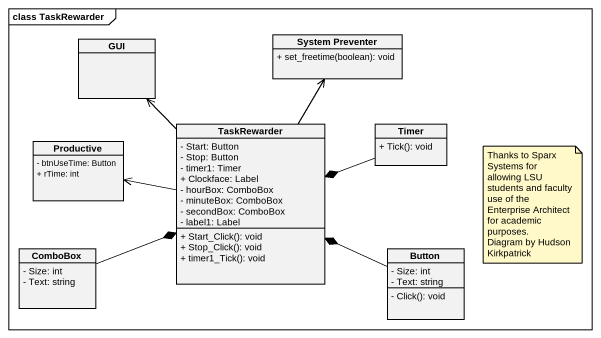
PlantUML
@startuml
mainframe class TaskRewarder
hide circle
hide empty members
skinparam classAttributeIconSize 0
class "System Preventer" as System_Preventer {
  + set_freetime(boolean): void
}
class GUI
class Productive {
  - btnUseTime: Button
  + rTime: int
}
class TaskRewarder {
  - Start: Button
  - Stop: Button
  - timer1: Timer
  + Clockface: Label
  - hourBox: ComboBox
  - minuteBox: ComboBox
  - secondBox: ComboBox
  - label1: Label
  + Start_Click(): void
  + Stop_Click(): void
  + timer1_Tick(): void
}
class Timer {
  + Tick(): void
}
class ComboBox {
  - Size: int
  - Text: string
}
class Button {
  - Size: int
  - Text: string
  - Click(): void
}
TaskRewarder -up-> System_Preventer
TaskRewarder -up-> GUI
TaskRewarder -left-> Productive
Timer -left-* TaskRewarder
ComboBox -right-* TaskRewarder
Button -left-* TaskRewarder
note as N1
  Thanks to Sparx Systems for
  allowing LSU students and faculty use of the Enterprise Architect for academic purposes.
  Diagram by Hudson Kirkpatrick
end note
@enduml
